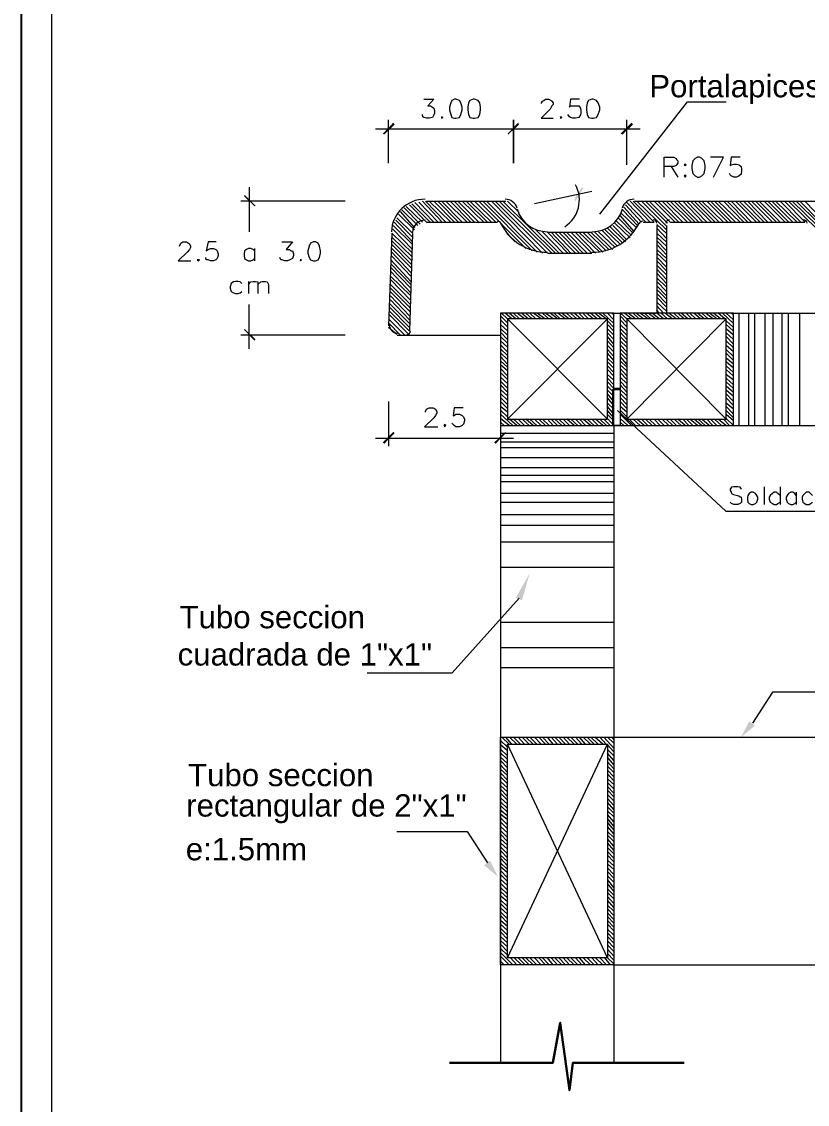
# Model space of a CAD drawing. Header units: inches. Extents: x -0.03 to 5.28, y 0.2 to 3.61.
# Drawn here: x -0.034 to 0.845, y 0.884 to 2.095 of the extents above; entities that cross this region are included whole.
import ezdxf

# ---------------------------------------------------------------- set-up
doc = ezdxf.new("R2010")
doc.units = ezdxf.units.IN
doc.header["$MEASUREMENT"] = 0
for name, color, linetype in [('PDF_PDF2_PDF4_PDF10_0', 7, 'Continuous'), ('PDF_PDF2_PDF4_PDF10_COTAS', 7, 'Continuous'), ('PDF_PDF2_PDF4_PDF10_COTAS-01', 7, 'Continuous'), ('PDF_PDF2_PDF4_PDF10_TEXTO', 7, 'Continuous'), ('PDF_Texto', 7, 'Continuous')]:
    doc.layers.add(name, color=color, linetype=linetype)
doc.layers.add('PDF_PDF2_PDF4_PDF10_PROYECCION 2', color=7, linetype='Continuous', true_color=0x7f7f7f)
doc.styles.add('PDF Arial', font='arial.ttf')

msp = doc.modelspace()

# ---------------------------------------------------------------- linework, layer by layer
msp.add_lwpolyline([(5.281, 0.2), (-0.0337, 0.2), (-0.0337, 3.6149), (5.281, 3.6149)], close=True)
at = {"layer": 'PDF_PDF2_PDF4_PDF10_0', "lineweight": 18}
for points in [[(0.4164, 2.0081), (0.4276, 2.0081), (0.4207, 2.0006), (0.4239, 2.0006), (0.426, 1.999), (0.4276, 1.9979), (0.4282, 1.9952), (0.4282, 1.9925), (0.4276, 1.9904), (0.426, 1.9877), (0.4223, 1.9867), (0.4191, 1.9867), (0.4164, 1.9877), (0.4153, 1.9883), (0.4148, 1.9909)], [(0.548, 2.0033), (0.548, 2.0038), (0.5491, 2.0059), (0.5507, 2.0065), (0.5523, 2.0081), (0.5561, 2.0081), (0.5587, 2.0065), (0.5593, 2.0059), (0.5609, 2.0038), (0.5609, 2.0022), (0.5593, 2.0006), (0.5577, 1.9968), (0.5475, 1.9867), (0.5609, 1.9867)], [(0.5903, 2.0081), (0.5802, 2.0081), (0.5791, 1.999), (0.5802, 2.0006), (0.5828, 2.0006), (0.586, 2.0006), (0.5898, 2.0006), (0.5914, 1.9979), (0.5919, 1.9952), (0.5919, 1.9925), (0.5914, 1.9904), (0.5898, 1.9877), (0.586, 1.9867), (0.5828, 1.9867), (0.5802, 1.9877), (0.5791, 1.9883), (0.5775, 1.9909)], [(0.6851, 1.9208), (0.6851, 1.9433), (0.6958, 1.9433), (0.6984, 1.9417), (0.699, 1.9406), (0.7006, 1.939), (0.7006, 1.9364), (0.699, 1.9347), (0.6984, 1.9337), (0.6958, 1.9326), (0.6851, 1.9326)], [(0.7402, 1.9208), (0.7514, 1.9433), (0.737, 1.9433)], [(0.7702, 1.9433), (0.76, 1.9433), (0.7589, 1.9337), (0.76, 1.9347), (0.7632, 1.9353), (0.7659, 1.9353), (0.7691, 1.9347), (0.7712, 1.9326), (0.7718, 1.9294), (0.7718, 1.9278), (0.7712, 1.924), (0.7691, 1.9224), (0.7659, 1.9208), (0.7632, 1.9208), (0.76, 1.9224), (0.7589, 1.9235), (0.7584, 1.9251)], [(0.6931, 1.9326), (0.7006, 1.9208)], [(0.4191, 1.8941), (0.5079, 1.8941)], [(0.6519, 1.8941), (1.2545, 1.8941)], [(0.4191, 1.8705), (0.4988, 1.8705)], [(0.6615, 1.8705), (0.6738, 1.8705)], [(0.677, 1.8668), (0.677, 1.7688)], [(0.6877, 1.8668), (0.6877, 1.7688)], [(0.692, 1.8705), (0.8424, 1.8705)], [(0.3805, 1.8582), (0.3768, 1.7544)], [(0.4035, 1.8577), (0.4003, 1.7485)], [(0.555, 1.8593), (0.6042, 1.8593)], [(0.1429, 1.8438), (0.144, 1.8464), (0.1445, 1.847), (0.1466, 1.8486), (0.1509, 1.8486), (0.1531, 1.847), (0.1541, 1.8464), (0.1552, 1.8438), (0.1552, 1.8422), (0.1541, 1.84), (0.1515, 1.8368), (0.1413, 1.8272), (0.1557, 1.8272)], [(0.1841, 1.8486), (0.175, 1.8486), (0.1729, 1.8384), (0.175, 1.84), (0.1777, 1.8411), (0.1809, 1.8411), (0.1836, 1.84), (0.1852, 1.8384), (0.1862, 1.8352), (0.1862, 1.8331), (0.1852, 1.8298), (0.1836, 1.8282), (0.1809, 1.8272), (0.1777, 1.8272), (0.175, 1.8282), (0.1729, 1.8282), (0.1723, 1.8309)], [(0.2269, 1.8384), (0.2253, 1.84), (0.2226, 1.8411), (0.22, 1.8411), (0.2178, 1.84), (0.2157, 1.8384), (0.2152, 1.8352), (0.2152, 1.8331), (0.2157, 1.8298), (0.2178, 1.8282), (0.22, 1.8272), (0.2226, 1.8272), (0.2253, 1.8282), (0.2269, 1.8298)], [(0.2269, 1.8411), (0.2269, 1.8272)], [(0.2574, 1.8486), (0.2692, 1.8486), (0.2622, 1.84), (0.266, 1.84), (0.2676, 1.8384), (0.2692, 1.8384), (0.2703, 1.8352), (0.2703, 1.8331), (0.2692, 1.8298), (0.2665, 1.8282), (0.2639, 1.8272), (0.2606, 1.8272), (0.2574, 1.8282), (0.2564, 1.8282), (0.2553, 1.8309)], [(0.555, 1.8357), (0.6042, 1.8357)], [(0.2125, 1.802), (0.2109, 1.8036), (0.2087, 1.8042), (0.2055, 1.8042), (0.2034, 1.8036), (0.2007, 1.802), (0.1996, 1.7983), (0.1996, 1.7967), (0.2007, 1.7929), (0.2034, 1.7913), (0.2055, 1.7908), (0.2087, 1.7908), (0.2109, 1.7913), (0.2125, 1.7929)], [(0.22, 1.8042), (0.22, 1.7908)], [(0.22, 1.8009), (0.2226, 1.8036), (0.2253, 1.8042), (0.228, 1.8042), (0.2307, 1.8036), (0.2307, 1.8009), (0.2307, 1.7908)], [(0.2307, 1.8009), (0.2339, 1.8036), (0.2355, 1.8042), (0.2392, 1.8042), (0.2408, 1.8036), (0.2424, 1.8009), (0.2424, 1.7908)], [(0.6583, 1.7688), (0.6674, 1.7688)], [(0.6669, 1.7688), (0.6754, 1.7688)], [(0.3864, 1.7442), (0.3966, 1.7442)]]:
    msp.add_lwpolyline(points, dxfattribs=at)
for points in [[(0.4506, 2.0081), (0.4474, 2.0065), (0.4464, 2.0038), (0.4448, 1.999), (0.4448, 1.9963), (0.4464, 1.9909), (0.4474, 1.9877), (0.4506, 1.9867), (0.4522, 1.9867), (0.456, 1.9877), (0.4576, 1.9909), (0.4592, 1.9963), (0.4592, 1.999), (0.4576, 2.0038), (0.456, 2.0065), (0.4522, 2.0081)], [(0.4715, 2.0081), (0.4678, 2.0065), (0.4662, 2.0038), (0.4656, 1.999), (0.4656, 1.9963), (0.4662, 1.9909), (0.4678, 1.9877), (0.4715, 1.9867), (0.4731, 1.9867), (0.4769, 1.9877), (0.479, 1.9909), (0.4795, 1.9963), (0.4795, 1.999), (0.479, 2.0038), (0.4769, 2.0065), (0.4731, 2.0081)], [(0.6042, 2.0081), (0.6005, 2.0065), (0.5989, 2.0038), (0.5984, 1.999), (0.5984, 1.9963), (0.5989, 1.9909), (0.6005, 1.9877), (0.6042, 1.9867), (0.6058, 1.9867), (0.6096, 1.9877), (0.6112, 1.9909), (0.6133, 1.9963), (0.6133, 1.999), (0.6112, 2.0038), (0.6096, 2.0065), (0.6058, 2.0081)], [(0.4362, 1.9883), (0.4362, 1.9877), (0.4362, 1.9867), (0.4378, 1.9877)], [(0.57, 1.9883), (0.5689, 1.9877), (0.57, 1.9867), (0.5705, 1.9877)], [(0.7225, 1.9433), (0.7198, 1.9417), (0.7172, 1.939), (0.7161, 1.9337), (0.7161, 1.9305), (0.7172, 1.9251), (0.7198, 1.9224), (0.7225, 1.9208), (0.7247, 1.9208), (0.7273, 1.9224), (0.73, 1.9251), (0.7311, 1.9305), (0.7311, 1.9337), (0.73, 1.939), (0.7273, 1.9417), (0.7247, 1.9433)], [(0.7086, 1.9353), (0.7075, 1.9347), (0.7086, 1.9337), (0.7097, 1.9347)], [(0.7086, 1.9235), (0.7075, 1.9224), (0.7086, 1.9208), (0.7097, 1.9224)], [(0.2928, 1.8486), (0.2895, 1.847), (0.2879, 1.8438), (0.2863, 1.8384), (0.2863, 1.8357), (0.2879, 1.8309), (0.2895, 1.8282), (0.2928, 1.8272), (0.2949, 1.8272), (0.2981, 1.8282), (0.2997, 1.8309), (0.3008, 1.8357), (0.3008, 1.8384), (0.2997, 1.8438), (0.2981, 1.847), (0.2949, 1.8486)], [(0.1643, 1.8282), (0.1627, 1.8282), (0.1643, 1.8272), (0.1654, 1.8282)], [(0.2783, 1.8282), (0.2778, 1.8282), (0.2783, 1.8272), (0.2794, 1.8282)]]:
    msp.add_lwpolyline(points, close=True, dxfattribs=at)
at = {"layer": 'PDF_PDF2_PDF4_PDF10_0', "lineweight": 13}
for points in [[(0.6133, 1.8796), (0.7113, 2.0049), (0.7546, 2.0049)], [(0.3623, 1.9749), (0.5315, 1.9749)], [(0.3768, 1.9364), (0.3768, 1.9851)], [(0.502, 1.9749), (0.6583, 1.9749)], [(0.5165, 1.9851), (0.5165, 1.9364), (0.5165, 1.9851)], [(0.6433, 1.9347), (0.6433, 1.9851)], [(0.221, 1.9096), (0.221, 1.8598)], [(0.54, 1.8914), (0.6042, 1.9053)], [(0.3281, 1.8941), (0.2114, 1.8941)], [(0.221, 1.7287), (0.221, 1.7785)], [(0.3281, 1.7442), (0.2114, 1.7442)], [(0.6331, 1.6597), (0.7541, 1.5473)], [(0.3527, 1.3664), (0.448, 1.3664), (0.5229, 1.4499)], [(0.8868, 1.345), (0.8065, 1.345), (0.7841, 1.3102)], [(0.3859, 1.1892), (0.4646, 1.1892), (0.4876, 1.1539)]]:
    msp.add_lwpolyline(points, dxfattribs=at)
at = {"layer": 'PDF_PDF2_PDF4_PDF10_0', "lineweight": 5}
for points in [[(0.502, 1.6431), (0.502, 0.9302)], [(0.6289, 1.6431), (0.6289, 0.9302)], [(0.7627, 1.6431), (1.2545, 1.6431)], [(0.6289, 1.2946), (1.2534, 1.2946)], [(0.6289, 1.0399), (1.2534, 1.0399)]]:
    msp.add_lwpolyline(points, dxfattribs=at)
at = {"layer": 'PDF_PDF2_PDF4_PDF10_0', "lineweight": 13}
msp.add_arc((0.5547, 1.8954), 0.0356, 302.5966, 28.526, dxfattribs=at)
at = {"layer": 'PDF_PDF2_PDF4_PDF10_0', "lineweight": 18}
for centre, radius, start, end in [((0.4177, 1.8585), 0.0377, 90.0001, 178.0005), ((0.5071, 1.882), 0.0142, 16.6001, 90), ((0.6516, 1.882), 0.0142, 90.0001, 163.3998), ((0.5547, 1.8954), 0.0356, 196.6002, 270), ((0.6045, 1.8954), 0.0356, 270, 343.3998), ((0.4177, 1.8585), 0.0142, 89.9999, 178.0006), ((0.4985, 1.867), 0.00455, 26.391, 89.9995), ((0.5547, 1.8954), 0.0586, 206.3891, 270), ((0.6045, 1.8954), 0.0586, 270, 333.6109), ((0.6612, 1.867), 0.00455, 90.0003, 153.6093), ((0.673, 1.8692), 0.00401, 1.3016, 90.0002), ((0.6912, 1.8692), 0.00401, 89.9998, 178.6984), ((0.8411, 1.8692), 0.00401, 1.3016, 90.0002), ((0.3867, 1.7552), 0.00883, 178.0057, 269.9936), ((0.3974, 1.7488), 0.00401, 266.991, 354.9889)]:
    msp.add_arc(centre, radius, start, end, dxfattribs=at)
at = {"layer": 'PDF_PDF2_PDF4_PDF10_0', "transparency": 33554559}
for points in [[(0.3821, 1.9818), (0.372, 1.9685), (0.3704, 1.9695)], [(0.3837, 1.9797), (0.3821, 1.9818), (0.372, 1.9685)], [(0.51, 1.9695), (0.5106, 1.9685), (0.5218, 1.9818)], [(0.5218, 1.9818), (0.5106, 1.9685), (0.51, 1.9695)], [(0.5106, 1.9685), (0.5218, 1.9818), (0.5229, 1.9797)], [(0.5229, 1.9797), (0.5218, 1.9818), (0.5106, 1.9685)], [(0.6364, 1.9695), (0.6385, 1.9685), (0.6487, 1.9818)], [(0.6385, 1.9685), (0.6487, 1.9818), (0.6503, 1.9797)], [(0.228, 1.8887), (0.2152, 1.8994), (0.2157, 1.901)], [(0.5844, 1.8957), (0.586, 1.8941), (0.593, 1.9096)], [(0.586, 1.8941), (0.593, 1.9096), (0.5946, 1.9085)], [(0.2269, 1.8882), (0.228, 1.8887), (0.2152, 1.8994)], [(0.2157, 1.7512), (0.2152, 1.7501), (0.228, 1.7394)], [(0.2152, 1.7501), (0.228, 1.7394), (0.2269, 1.7378)], [(0.3821, 1.6361), (0.372, 1.6227), (0.3704, 1.6243)], [(0.3837, 1.6345), (0.3821, 1.6361), (0.372, 1.6227)], [(0.4951, 1.6243), (0.4967, 1.6227), (0.5074, 1.6361)], [(0.4967, 1.6227), (0.5074, 1.6361), (0.5079, 1.6345)], [(0.5191, 1.4504), (0.5347, 1.4777), (0.5261, 1.4477)], [(0.7867, 1.3075), (0.7712, 1.2946), (0.7803, 1.3123)], [(0.4902, 1.1566), (0.4993, 1.1384), (0.4838, 1.1512)]]:
    msp.add_solid(points, dxfattribs=at)
at = {"layer": 'PDF_PDF2_PDF4_PDF10_COTAS', "lineweight": 5}
msp.add_lwpolyline([(0, 3.5805), (5.2305, 3.5805), (5.2305, 0.2526), (0, 0.2526)], close=True, dxfattribs=at)
at = {"layer": 'PDF_PDF2_PDF4_PDF10_COTAS', "lineweight": 18}
for points in [[(0.502, 1.6431), (0.6289, 1.6431), (0.6289, 1.7688), (0.502, 1.7688)], [(0.6358, 1.6431), (0.7627, 1.6431), (0.7627, 1.7688), (0.6358, 1.7688)], [(0.51, 1.65), (0.6219, 1.65), (0.6219, 1.7624), (0.51, 1.7624)], [(0.6433, 1.65), (0.7546, 1.65), (0.7546, 1.7624), (0.6433, 1.7624)], [(0.4394, 1.6441), (0.4389, 1.6431), (0.4394, 1.6415), (0.441, 1.6431)], [(0.502, 1.2946), (0.6289, 1.2946), (0.6289, 1.0399), (0.502, 1.0399)], [(0.51, 1.2866), (0.6219, 1.2866), (0.6219, 1.0479), (0.51, 1.0479)]]:
    msp.add_lwpolyline(points, close=True, dxfattribs=at)
at = {"layer": 'PDF_PDF2_PDF4_PDF10_COTAS', "lineweight": 13}
for points in [[(0.502, 1.6714), (0.502, 1.6201)], [(0.3768, 1.6698), (0.3768, 1.6201)], [(0.3623, 1.6291), (0.5165, 1.6291)]]:
    msp.add_lwpolyline(points, dxfattribs=at)
at = {"layer": 'PDF_PDF2_PDF4_PDF10_COTAS', "lineweight": 18}
for points in [[(0.418, 1.658), (0.418, 1.6586), (0.4191, 1.6613), (0.4207, 1.6623), (0.4223, 1.6629), (0.4266, 1.6629), (0.4282, 1.6623), (0.4292, 1.6613), (0.4308, 1.6586), (0.4308, 1.657), (0.4292, 1.6543), (0.4276, 1.6516), (0.4169, 1.6415), (0.4319, 1.6415)], [(0.4603, 1.6629), (0.4501, 1.6629), (0.449, 1.6538), (0.4501, 1.6543), (0.4522, 1.6559), (0.456, 1.6559), (0.4592, 1.6543), (0.4608, 1.6527), (0.4619, 1.65), (0.4619, 1.6484), (0.4608, 1.6447), (0.4592, 1.6431), (0.456, 1.6415), (0.4522, 1.6415), (0.4501, 1.6431), (0.449, 1.6441), (0.4474, 1.6457)]]:
    msp.add_lwpolyline(points, dxfattribs=at)
at = {"layer": 'PDF_PDF2_PDF4_PDF10_COTAS', "lineweight": 30}
msp.add_lwpolyline([(0.4448, 0.9302), (0.5604, 0.9302), (0.5689, 0.9751), (0.5791, 0.8997), (0.5828, 0.9302), (0.7075, 0.9302)], dxfattribs=at)
at = {"layer": 'PDF_PDF2_PDF4_PDF10_COTAS-01', "lineweight": 13}
for points in [[(0.4191, 1.8705), (0.4003, 1.8898)], [(0.4233, 1.8705), (0.403, 1.8909)], [(0.4276, 1.8705), (0.4062, 1.8925)], [(0.4324, 1.8705), (0.4105, 1.893)], [(0.4367, 1.8705), (0.4148, 1.8941)], [(0.441, 1.8705), (0.418, 1.8941)], [(0.4464, 1.8705), (0.4223, 1.8941)], [(0.4506, 1.8705), (0.4276, 1.8941)], [(0.4549, 1.8705), (0.4319, 1.8941)], [(0.4592, 1.8705), (0.4362, 1.8941)], [(0.4646, 1.8705), (0.441, 1.8941)], [(0.4688, 1.8705), (0.4458, 1.8941)], [(0.4731, 1.8705), (0.4501, 1.8941)], [(0.4779, 1.8705), (0.4544, 1.8941)], [(0.4833, 1.8705), (0.4592, 1.8941)], [(0.4876, 1.8705), (0.4635, 1.8941)], [(0.4918, 1.8705), (0.4678, 1.8941)], [(0.4967, 1.8705), (0.4731, 1.8941)], [(0.5304, 1.8411), (0.4779, 1.8941)], [(0.5373, 1.8384), (0.4822, 1.8941)], [(0.5432, 1.8368), (0.4865, 1.8941)], [(0.5491, 1.8357), (0.4918, 1.8941)], [(0.5545, 1.8357), (0.4961, 1.8941)], [(0.5593, 1.8357), (0.5004, 1.8941)], [(0.5636, 1.8357), (0.5047, 1.8941)], [(0.5229, 1.8812), (0.51, 1.8941)], [(0.6599, 1.8705), (0.6417, 1.8898)], [(0.6647, 1.8705), (0.6433, 1.8925)], [(0.6695, 1.8705), (0.6471, 1.8941)], [(0.6738, 1.8705), (0.6503, 1.8941)], [(0.6877, 1.862), (0.6545, 1.8941)], [(0.6877, 1.8662), (0.6599, 1.8941)], [(0.6888, 1.8695), (0.6642, 1.8941)], [(0.692, 1.8705), (0.6685, 1.8941)], [(0.6974, 1.8705), (0.6738, 1.8941)], [(0.7016, 1.8705), (0.6781, 1.8941)], [(0.7059, 1.8705), (0.6829, 1.8941)], [(0.7113, 1.8705), (0.6872, 1.8941)], [(0.7156, 1.8705), (0.692, 1.8941)], [(0.7198, 1.8705), (0.6963, 1.8941)], [(0.7241, 1.8705), (0.7006, 1.8941)], [(0.7284, 1.8705), (0.7059, 1.8941)], [(0.7327, 1.8705), (0.7102, 1.8941)], [(0.738, 1.8705), (0.7145, 1.8941)], [(0.7423, 1.8705), (0.7188, 1.8941)], [(0.7466, 1.8705), (0.7231, 1.8941)], [(0.7514, 1.8705), (0.7273, 1.8941)], [(0.7562, 1.8705), (0.7327, 1.8941)], [(0.7605, 1.8705), (0.737, 1.8941)], [(0.7648, 1.8705), (0.7413, 1.8941)], [(0.7702, 1.8705), (0.7455, 1.8941)], [(0.7744, 1.8705), (0.7514, 1.8941)], [(0.7787, 1.8705), (0.7557, 1.8941)], [(0.783, 1.8705), (0.76, 1.8941)], [(0.7883, 1.8705), (0.7648, 1.8941)], [(0.7926, 1.8705), (0.7691, 1.8941)], [(0.7969, 1.8705), (0.7739, 1.8941)], [(0.8012, 1.8705), (0.7782, 1.8941)], [(0.8065, 1.8705), (0.783, 1.8941)], [(0.8108, 1.8705), (0.7873, 1.8941)], [(0.8151, 1.8705), (0.7916, 1.8941)], [(0.8205, 1.8705), (0.7969, 1.8941)], [(0.8247, 1.8705), (0.8012, 1.8941)], [(0.829, 1.8705), (0.8055, 1.8941)], [(0.8338, 1.8705), (0.8098, 1.8941)], [(0.8381, 1.8705), (0.8151, 1.8941)], [(0.8429, 1.8705), (0.8199, 1.8941)], [(0.8569, 1.862), (0.8242, 1.8941)], [(0.8569, 1.8662), (0.8285, 1.8941)], [(0.8579, 1.8695), (0.8328, 1.8941)], [(0.8601, 1.8705), (0.8371, 1.8941)], [(0.8654, 1.8705), (0.8424, 1.8941)], [(0.4057, 1.862), (0.388, 1.8796)], [(0.4062, 1.8641), (0.3902, 1.8823)], [(0.4094, 1.8668), (0.3918, 1.8844)], [(0.4121, 1.8684), (0.3944, 1.8866)], [(0.4148, 1.8705), (0.3966, 1.8882)], [(0.6519, 1.8598), (0.6358, 1.878)], [(0.6545, 1.8636), (0.6364, 1.8812)], [(0.6562, 1.8662), (0.6385, 1.8844)], [(0.6572, 1.8684), (0.6401, 1.8871)], [(0.4035, 1.8454), (0.3821, 1.8668)], [(0.4035, 1.8486), (0.3832, 1.8705)], [(0.4035, 1.8539), (0.3848, 1.8727)], [(0.4035, 1.8582), (0.3859, 1.8753)], [(0.6417, 1.8486), (0.6246, 1.8652)], [(0.6433, 1.8507), (0.6278, 1.8668)], [(0.6471, 1.8529), (0.6299, 1.8695)], [(0.6487, 1.8555), (0.6315, 1.8721)], [(0.6503, 1.8582), (0.6342, 1.8748)], [(0.6877, 1.8577), (0.677, 1.8678)], [(0.4035, 1.8357), (0.3805, 1.8582)], [(0.4035, 1.8315), (0.3805, 1.8539)], [(0.4035, 1.84), (0.3816, 1.8625)], [(0.5186, 1.8486), (0.509, 1.8577)], [(0.5678, 1.8357), (0.5416, 1.862)], [(0.5721, 1.8357), (0.5491, 1.8598)], [(0.5775, 1.8357), (0.5545, 1.8593)], [(0.5807, 1.8357), (0.5587, 1.8593)], [(0.586, 1.8357), (0.563, 1.8593)], [(0.5903, 1.8357), (0.5673, 1.8593)], [(0.5946, 1.8357), (0.5716, 1.8593)], [(0.5989, 1.8357), (0.5759, 1.8593)], [(0.6042, 1.8357), (0.5807, 1.8593)], [(0.6085, 1.8357), (0.5855, 1.8593)], [(0.6133, 1.8368), (0.5898, 1.8593)], [(0.6166, 1.8368), (0.5941, 1.8593)], [(0.6203, 1.8384), (0.5989, 1.8593)], [(0.6235, 1.8395), (0.6032, 1.8593)], [(0.6273, 1.84), (0.6075, 1.8593)], [(0.6305, 1.8422), (0.6117, 1.8598)], [(0.6331, 1.8438), (0.616, 1.8609)], [(0.6364, 1.8454), (0.6192, 1.862)], [(0.639, 1.847), (0.6219, 1.8636)], [(0.6877, 1.8523), (0.677, 1.8636)], [(0.6877, 1.848), (0.677, 1.8582)], [(0.6877, 1.8438), (0.677, 1.8539)], [(0.403, 1.8272), (0.3805, 1.8497)], [(0.403, 1.8229), (0.3805, 1.8454)], [(0.403, 1.8186), (0.3805, 1.8411)], [(0.6877, 1.8384), (0.677, 1.8497)], [(0.6877, 1.8341), (0.677, 1.8454)], [(0.4019, 1.8143), (0.3805, 1.8368)], [(0.4019, 1.81), (0.3805, 1.8325)], [(0.6877, 1.8298), (0.677, 1.84)], [(0.6877, 1.8256), (0.677, 1.8357)], [(0.6877, 1.8202), (0.677, 1.8315)], [(0.4019, 1.8042), (0.3795, 1.8282)], [(0.4019, 1.8009), (0.3795, 1.824)], [(0.4019, 1.7967), (0.3795, 1.8197)], [(0.6877, 1.8159), (0.677, 1.8272)], [(0.6877, 1.8117), (0.677, 1.8224)], [(0.6877, 1.8063), (0.677, 1.8181)], [(0.4019, 1.7881), (0.3789, 1.81)], [(0.4019, 1.7828), (0.3789, 1.8063)], [(0.4019, 1.7913), (0.3795, 1.8154)], [(0.6877, 1.802), (0.677, 1.8133)], [(0.6877, 1.7977), (0.677, 1.8084)], [(0.6877, 1.7929), (0.677, 1.8042)], [(0.4014, 1.7785), (0.3789, 1.8009)], [(0.4014, 1.7742), (0.3789, 1.7967)], [(0.4014, 1.7699), (0.3789, 1.7924)], [(0.6877, 1.7881), (0.677, 1.7993)], [(0.6877, 1.7844), (0.677, 1.7951)], [(0.4003, 1.7656), (0.3789, 1.7881)], [(0.4003, 1.7613), (0.3789, 1.7838)], [(0.6877, 1.7795), (0.677, 1.7908)], [(0.6877, 1.7753), (0.677, 1.7865)], [(0.6877, 1.771), (0.677, 1.7811)], [(0.4003, 1.7571), (0.3779, 1.7795)], [(0.4003, 1.7528), (0.3779, 1.7753)], [(0.4003, 1.7485), (0.3779, 1.771)], [(0.5031, 1.7688), (0.51, 1.7624), (0.6219, 1.65)], [(0.5149, 1.7624), (0.5074, 1.7688)], [(0.5191, 1.7624), (0.5117, 1.7688)], [(0.5234, 1.7624), (0.5165, 1.7688)], [(0.5288, 1.7624), (0.5207, 1.7688)], [(0.5331, 1.7624), (0.5256, 1.7688)], [(0.5373, 1.7624), (0.5304, 1.7688)], [(0.5416, 1.7624), (0.5347, 1.7688)], [(0.5475, 1.7624), (0.5389, 1.7688)], [(0.5518, 1.7624), (0.5432, 1.7688)], [(0.5561, 1.7624), (0.5491, 1.7688)], [(0.5609, 1.7624), (0.5523, 1.7688)], [(0.5657, 1.7624), (0.5577, 1.7688)], [(0.5689, 1.7624), (0.562, 1.7688)], [(0.5743, 1.7624), (0.5662, 1.7688)], [(0.5786, 1.7624), (0.5705, 1.7688)], [(0.5828, 1.7624), (0.5759, 1.7688)], [(0.5876, 1.7624), (0.5802, 1.7688)], [(0.5919, 1.7624), (0.5844, 1.7688)], [(0.5962, 1.7624), (0.5898, 1.7688)], [(0.6005, 1.7624), (0.5941, 1.7688)], [(0.6058, 1.7624), (0.5984, 1.7688)], [(0.6101, 1.7624), (0.6026, 1.7688)], [(0.6149, 1.7624), (0.6075, 1.7688)], [(0.6203, 1.7624), (0.6117, 1.7688)], [(0.6289, 1.7571), (0.6166, 1.7688)], [(0.6289, 1.7613), (0.6219, 1.7688)], [(0.6289, 1.7667), (0.6262, 1.7688)], [(0.6289, 1.7688), (0.6358, 1.7688)], [(0.7546, 1.65), (0.6433, 1.7624), (0.6364, 1.7688)], [(0.6487, 1.7624), (0.6406, 1.7688)], [(0.6529, 1.7624), (0.6449, 1.7688)], [(0.6572, 1.7624), (0.6503, 1.7688)], [(0.6615, 1.7624), (0.654, 1.7688)], [(0.6669, 1.7624), (0.6583, 1.7688)], [(0.6701, 1.7624), (0.6631, 1.7688)], [(0.6754, 1.7624), (0.6674, 1.7688)], [(0.6797, 1.7624), (0.6717, 1.7688)], [(0.6845, 1.7688), (0.677, 1.7769)], [(0.6797, 1.7688), (0.677, 1.7726)], [(0.6845, 1.7624), (0.677, 1.7688)], [(0.6888, 1.7624), (0.6818, 1.7688)], [(0.6942, 1.7624), (0.6861, 1.7688)], [(0.6984, 1.7624), (0.6904, 1.7688)], [(0.7027, 1.7624), (0.6958, 1.7688)], [(0.7075, 1.7624), (0.7, 1.7688)], [(0.7118, 1.7624), (0.7043, 1.7688)], [(0.7161, 1.7624), (0.7097, 1.7688)], [(0.7204, 1.7624), (0.714, 1.7688)], [(0.7257, 1.7624), (0.7182, 1.7688)], [(0.73, 1.7624), (0.7225, 1.7688)], [(0.7343, 1.7624), (0.7273, 1.7688)], [(0.7396, 1.7624), (0.7316, 1.7688)], [(0.7439, 1.7624), (0.7359, 1.7688)], [(0.7482, 1.7624), (0.7402, 1.7688)], [(0.753, 1.7624), (0.7455, 1.7688)], [(0.7627, 1.7571), (0.7504, 1.7688)], [(0.7627, 1.7613), (0.7546, 1.7688)], [(0.7627, 1.7667), (0.76, 1.7688)], [(0.7627, 1.7688), (1.2545, 1.7688), (1.2283, 1.7688)], [(0.395, 1.7442), (0.3768, 1.7624)], [(0.3902, 1.7442), (0.3768, 1.7581)], [(0.3987, 1.7458), (0.3779, 1.7667)], [(0.51, 1.7581), (0.502, 1.7656)], [(0.51, 1.7533), (0.502, 1.7613)], [(0.51, 1.749), (0.502, 1.756)], [(0.51, 1.65), (0.6219, 1.7624)], [(0.6289, 1.7528), (0.6219, 1.7603)], [(0.6289, 1.7485), (0.6219, 1.756)], [(0.6433, 1.7581), (0.6358, 1.7656)], [(0.6433, 1.7533), (0.6358, 1.7613)], [(0.6433, 1.749), (0.6358, 1.756)], [(0.6433, 1.65), (0.7546, 1.7624)], [(0.7627, 1.7528), (0.7546, 1.7603)], [(0.7627, 1.7485), (0.7546, 1.756)], [(0.3859, 1.7448), (0.3768, 1.7528)], [(0.51, 1.7442), (0.502, 1.7517)], [(0.51, 1.7394), (0.502, 1.7474)], [(0.6289, 1.7442), (0.6219, 1.7512)], [(0.6289, 1.7394), (0.6219, 1.7469)], [(0.6433, 1.7442), (0.6358, 1.7517)], [(0.6433, 1.7394), (0.6358, 1.7474)], [(0.7627, 1.7442), (0.7546, 1.7512)], [(0.7627, 1.7394), (0.7546, 1.7469)], [(0.51, 1.7351), (0.502, 1.7426)], [(0.51, 1.7308), (0.502, 1.7378)], [(0.51, 1.7255), (0.502, 1.7335)], [(0.6289, 1.734), (0.6219, 1.7426)], [(0.6289, 1.7298), (0.6219, 1.7378)], [(0.6289, 1.7255), (0.6219, 1.7324)], [(0.6433, 1.7351), (0.6358, 1.7426)], [(0.6433, 1.7308), (0.6358, 1.7378)], [(0.6433, 1.7255), (0.6358, 1.7335)], [(0.7627, 1.734), (0.7546, 1.7426)], [(0.7627, 1.7298), (0.7546, 1.7378)], [(0.7627, 1.7255), (0.7546, 1.7324)], [(0.51, 1.7212), (0.502, 1.7287)], [(0.51, 1.7169), (0.502, 1.7244)], [(0.51, 1.7116), (0.502, 1.7201)], [(0.6289, 1.7201), (0.6219, 1.7282)], [(0.6289, 1.7159), (0.6219, 1.7239)], [(0.6433, 1.7212), (0.6358, 1.7287)], [(0.6433, 1.7169), (0.6358, 1.7244)], [(0.6433, 1.7116), (0.6358, 1.7201)], [(0.7627, 1.7201), (0.7546, 1.7282)], [(0.7627, 1.7159), (0.7546, 1.7239)], [(0.51, 1.7084), (0.502, 1.7153)], [(0.51, 1.7041), (0.502, 1.711)], [(0.6289, 1.7116), (0.6219, 1.7185)], [(0.6289, 1.7073), (0.6219, 1.7142)], [(0.6289, 1.7025), (0.6219, 1.71)], [(0.6433, 1.7084), (0.6358, 1.7153)], [(0.6433, 1.7041), (0.6358, 1.711)], [(0.7627, 1.7116), (0.7546, 1.7185)], [(0.7627, 1.7073), (0.7546, 1.7142)], [(0.7627, 1.7025), (0.7546, 1.71)], [(0.51, 1.6987), (0.502, 1.7068)], [(0.51, 1.6944), (0.502, 1.7025)], [(0.51, 1.6902), (0.502, 1.6971)], [(0.6289, 1.6982), (0.6219, 1.7057)], [(0.6289, 1.6939), (0.6219, 1.7003)], [(0.6289, 1.6886), (0.6219, 1.696)], [(0.6433, 1.6987), (0.6358, 1.7068)], [(0.6433, 1.6944), (0.6358, 1.7025)], [(0.6433, 1.6902), (0.6358, 1.6971)], [(0.7627, 1.6982), (0.7546, 1.7057)], [(0.7627, 1.6939), (0.7546, 1.7003)], [(0.7627, 1.6886), (0.7546, 1.696)], [(0.51, 1.6848), (0.502, 1.6928)], [(0.51, 1.6805), (0.502, 1.6886)], [(0.51, 1.6762), (0.502, 1.6832)], [(0.6289, 1.6843), (0.6219, 1.6918)], [(0.6289, 1.68), (0.6219, 1.687)], [(0.6289, 1.6848), (0.6358, 1.6848)], [(0.6433, 1.6848), (0.6358, 1.6928)], [(0.6433, 1.6805), (0.6358, 1.6886)], [(0.6433, 1.6762), (0.6358, 1.6832)], [(0.7627, 1.6843), (0.7546, 1.6918)], [(0.7627, 1.68), (0.7546, 1.687)], [(0.51, 1.6714), (0.502, 1.6789)], [(0.51, 1.6666), (0.502, 1.6746)], [(0.6289, 1.6757), (0.6219, 1.6827)], [(0.6289, 1.6698), (0.6219, 1.6784)], [(0.6289, 1.6655), (0.6219, 1.6741)], [(0.6433, 1.6714), (0.6358, 1.6789)], [(0.6433, 1.6666), (0.6358, 1.6746)], [(0.7627, 1.6757), (0.7546, 1.6827)], [(0.7627, 1.6698), (0.7546, 1.6784)], [(0.7627, 1.6655), (0.7546, 1.6741)], [(0.51, 1.6623), (0.502, 1.6698)], [(0.51, 1.658), (0.502, 1.6645)], [(0.51, 1.6527), (0.502, 1.6602)], [(0.6289, 1.6613), (0.6219, 1.6682)], [(0.6289, 1.6559), (0.6219, 1.6645)], [(0.6289, 1.6516), (0.6219, 1.6597)], [(0.6433, 1.6623), (0.6358, 1.6698)], [(0.6433, 1.658), (0.6358, 1.6645)], [(0.6433, 1.6527), (0.6358, 1.6602)], [(0.7627, 1.6613), (0.7546, 1.6682)], [(0.7627, 1.6559), (0.7546, 1.6645)], [(0.7627, 1.6516), (0.7546, 1.6597)], [(0.5159, 1.6431), (0.502, 1.6559)], [(0.5117, 1.6431), (0.502, 1.6511)], [(0.5063, 1.6431), (0.502, 1.6468)], [(0.5202, 1.6431), (0.5122, 1.65)], [(0.5245, 1.6431), (0.5165, 1.65)], [(0.5288, 1.6431), (0.5218, 1.65)], [(0.5341, 1.6431), (0.5261, 1.65)], [(0.5384, 1.6431), (0.5304, 1.65)], [(0.5427, 1.6431), (0.5347, 1.65)], [(0.5475, 1.6431), (0.54, 1.65)], [(0.5523, 1.6431), (0.5448, 1.65)], [(0.5566, 1.6431), (0.5491, 1.65)], [(0.5609, 1.6431), (0.5545, 1.65)], [(0.5657, 1.6431), (0.5587, 1.65)], [(0.5705, 1.6431), (0.563, 1.65)], [(0.5748, 1.6431), (0.5673, 1.65)], [(0.5791, 1.6431), (0.5721, 1.65)], [(0.5844, 1.6431), (0.5764, 1.65)], [(0.5887, 1.6431), (0.5807, 1.65)], [(0.593, 1.6431), (0.586, 1.65)], [(0.5973, 1.6431), (0.5903, 1.65)], [(0.6026, 1.6431), (0.5946, 1.65)], [(0.6069, 1.6431), (0.5989, 1.65)], [(0.6112, 1.6431), (0.6042, 1.65)], [(0.6166, 1.6431), (0.6085, 1.65)], [(0.6208, 1.6431), (0.6133, 1.65)], [(0.6246, 1.6431), (0.6176, 1.65)], [(0.6289, 1.6484), (0.6219, 1.6554)], [(0.6219, 1.6511), (0.6289, 1.6431), (0.6358, 1.6431)], [(0.6487, 1.6431), (0.6358, 1.6559)], [(0.6444, 1.6431), (0.6358, 1.6511)], [(0.6401, 1.6431), (0.6358, 1.6468)], [(0.6529, 1.6431), (0.646, 1.65)], [(0.6583, 1.6431), (0.6503, 1.65)], [(0.6626, 1.6431), (0.6545, 1.65)], [(0.6669, 1.6431), (0.6599, 1.65)], [(0.6717, 1.6431), (0.6642, 1.65)], [(0.676, 1.6431), (0.6685, 1.65)], [(0.6808, 1.6431), (0.6738, 1.65)], [(0.6851, 1.6431), (0.6781, 1.65)], [(0.6904, 1.6431), (0.6829, 1.65)], [(0.6947, 1.6431), (0.6872, 1.65)], [(0.699, 1.6431), (0.692, 1.65)], [(0.7043, 1.6431), (0.6963, 1.65)], [(0.7086, 1.6431), (0.7006, 1.65)], [(0.7129, 1.6431), (0.7059, 1.65)], [(0.7172, 1.6431), (0.7102, 1.65)], [(0.7225, 1.6431), (0.714, 1.65)], [(0.7268, 1.6431), (0.7188, 1.65)], [(0.7311, 1.6431), (0.7231, 1.65)], [(0.7354, 1.6431), (0.7273, 1.65)], [(0.7396, 1.6431), (0.7327, 1.65)], [(0.7439, 1.6431), (0.737, 1.65)], [(0.7493, 1.6431), (0.7413, 1.65)], [(0.7541, 1.6431), (0.7455, 1.65)], [(0.7584, 1.6431), (0.7514, 1.65)], [(0.7627, 1.6484), (0.7546, 1.6554)], [(0.7627, 1.6431), (0.7546, 1.6511)], [(0.7541, 1.5473), (0.9655, 1.5473)], [(0.51, 1.2834), (0.502, 1.2909)], [(0.51, 1.2791), (0.502, 1.2861)], [(0.5117, 1.2866), (0.5036, 1.2946)], [(0.5149, 1.2866), (0.5079, 1.2946)], [(0.6289, 1.041), (0.6219, 1.0479), (0.51, 1.2866)], [(0.51, 1.0479), (0.6219, 1.2866)], [(0.5202, 1.2866), (0.5122, 1.2946)], [(0.5245, 1.2866), (0.5165, 1.2946)], [(0.5288, 1.2866), (0.5218, 1.2946)], [(0.5341, 1.2866), (0.5261, 1.2946)], [(0.5384, 1.2866), (0.5304, 1.2946)], [(0.5427, 1.2866), (0.5347, 1.2946)], [(0.5475, 1.2866), (0.54, 1.2946)], [(0.5523, 1.2866), (0.5448, 1.2946)], [(0.5566, 1.2866), (0.5491, 1.2946)], [(0.5609, 1.2866), (0.5545, 1.2946)], [(0.5657, 1.2866), (0.5587, 1.2946)], [(0.5705, 1.2866), (0.563, 1.2946)], [(0.5748, 1.2866), (0.5673, 1.2946)], [(0.5791, 1.2866), (0.5721, 1.2946)], [(0.5844, 1.2866), (0.5764, 1.2946)], [(0.5887, 1.2866), (0.5807, 1.2946)], [(0.593, 1.2866), (0.586, 1.2946)], [(0.5973, 1.2866), (0.5903, 1.2946)], [(0.6026, 1.2866), (0.5946, 1.2946)], [(0.6069, 1.2866), (0.5989, 1.2946)], [(0.6112, 1.2866), (0.6032, 1.2946)], [(0.6166, 1.2866), (0.6075, 1.2946)], [(0.6203, 1.2866), (0.6133, 1.2946)], [(0.6289, 1.2823), (0.6176, 1.2946)], [(0.6289, 1.2877), (0.6219, 1.2946)], [(0.6289, 1.2781), (0.6219, 1.2861)], [(0.6289, 1.292), (0.6262, 1.2946)], [(0.51, 1.2738), (0.502, 1.2813)], [(0.51, 1.2695), (0.502, 1.277)], [(0.51, 1.2652), (0.502, 1.2722)], [(0.6289, 1.2738), (0.6219, 1.2807)], [(0.6289, 1.2684), (0.6219, 1.2765)], [(0.6289, 1.2636), (0.6219, 1.2722)], [(0.51, 1.2604), (0.502, 1.2684)], [(0.51, 1.255), (0.502, 1.2636)], [(0.6289, 1.2593), (0.6219, 1.2668)], [(0.6289, 1.255), (0.6219, 1.262)], [(0.51, 1.2518), (0.502, 1.2588)], [(0.51, 1.2465), (0.502, 1.2545)], [(0.51, 1.2422), (0.502, 1.2502)], [(0.6289, 1.2502), (0.6219, 1.2577)], [(0.6289, 1.2459), (0.6219, 1.2534)], [(0.6289, 1.2417), (0.6219, 1.2481)], [(0.51, 1.2379), (0.502, 1.2449)], [(0.51, 1.2336), (0.502, 1.2406)], [(0.51, 1.2283), (0.502, 1.2363)], [(0.6289, 1.2368), (0.6219, 1.2438)], [(0.6289, 1.232), (0.6219, 1.2395)], [(0.6289, 1.2277), (0.6219, 1.2352)], [(0.51, 1.224), (0.502, 1.232)], [(0.51, 1.2197), (0.502, 1.2267)], [(0.6289, 1.2235), (0.6219, 1.2304)], [(0.6289, 1.2181), (0.6219, 1.2261)], [(0.51, 1.2149), (0.502, 1.2224)], [(0.51, 1.2106), (0.502, 1.2181)], [(0.51, 1.2063), (0.502, 1.2128)], [(0.6289, 1.2138), (0.6219, 1.2219)], [(0.6289, 1.2096), (0.6219, 1.2165)], [(0.6289, 1.2053), (0.6219, 1.2122)], [(0.51, 1.2021), (0.502, 1.2085)], [(0.51, 1.1967), (0.502, 1.2042)], [(0.51, 1.1919), (0.502, 1.1999)], [(0.6289, 1.1999), (0.6219, 1.2079)], [(0.6289, 1.1951), (0.6219, 1.2037)], [(0.6289, 1.1908), (0.6219, 1.1994)], [(0.51, 1.1876), (0.502, 1.1946)], [(0.51, 1.1823), (0.502, 1.1903)], [(0.6289, 1.1865), (0.6219, 1.1946)], [(0.6289, 1.1823), (0.6219, 1.1892)], [(0.51, 1.178), (0.502, 1.186)], [(0.51, 1.1737), (0.502, 1.1807)], [(0.51, 1.1694), (0.502, 1.1764)], [(0.6289, 1.178), (0.6219, 1.1849)], [(0.6289, 1.1726), (0.6219, 1.1807)], [(0.6289, 1.1683), (0.6219, 1.1764)], [(0.51, 1.1641), (0.502, 1.1721)], [(0.51, 1.1598), (0.502, 1.1678)], [(0.51, 1.1555), (0.502, 1.1625)], [(0.6289, 1.1641), (0.6219, 1.171)], [(0.6289, 1.1592), (0.6219, 1.1667)], [(0.6289, 1.155), (0.6219, 1.1625)], [(0.51, 1.1507), (0.502, 1.1592)], [(0.51, 1.1464), (0.502, 1.1539)], [(0.6289, 1.1507), (0.6219, 1.1571)], [(0.6289, 1.1464), (0.6219, 1.1528)], [(0.51, 1.1427), (0.502, 1.1496)], [(0.51, 1.1373), (0.502, 1.1453)], [(0.51, 1.133), (0.502, 1.141)], [(0.6289, 1.141), (0.6219, 1.1485)], [(0.6289, 1.1368), (0.6219, 1.1443)], [(0.6289, 1.1325), (0.6219, 1.1394)], [(0.51, 1.1287), (0.502, 1.1357)], [(0.51, 1.1234), (0.502, 1.1314)], [(0.51, 1.1191), (0.502, 1.1266)], [(0.6289, 1.1266), (0.6219, 1.1352)], [(0.6289, 1.1223), (0.6219, 1.1309)], [(0.51, 1.1148), (0.502, 1.1218)], [(0.51, 1.1105), (0.502, 1.117)], [(0.6289, 1.118), (0.6219, 1.125)], [(0.6289, 1.1138), (0.6219, 1.1207)], [(0.6289, 1.1084), (0.6219, 1.1164)], [(0.51, 1.1052), (0.502, 1.1127)], [(0.51, 1.1009), (0.502, 1.1084)], [(0.51, 1.0966), (0.502, 1.1036)], [(0.6289, 1.1041), (0.6219, 1.1121)], [(0.6289, 1.0998), (0.6219, 1.1068)], [(0.6289, 1.095), (0.6219, 1.1025)], [(0.51, 1.0913), (0.502, 1.0993)], [(0.51, 1.087), (0.502, 1.095)], [(0.6289, 1.0907), (0.6219, 1.0982)], [(0.6289, 1.0865), (0.6219, 1.0939)], [(0.51, 1.0827), (0.502, 1.0897)], [(0.51, 1.0784), (0.502, 1.0854)], [(0.51, 1.0731), (0.502, 1.0811)], [(0.6289, 1.0822), (0.6219, 1.0897)], [(0.6289, 1.0779), (0.6219, 1.0854)], [(0.6289, 1.0731), (0.6219, 1.08)], [(0.51, 1.0688), (0.502, 1.0768)], [(0.51, 1.0645), (0.502, 1.0715)], [(0.51, 1.0602), (0.502, 1.0672)], [(0.6289, 1.0683), (0.6219, 1.0758)], [(0.6289, 1.064), (0.6219, 1.0715)], [(0.6289, 1.0592), (0.6219, 1.0667)], [(0.51, 1.0549), (0.502, 1.0629)], [(0.51, 1.0506), (0.502, 1.0581)], [(0.5159, 1.0399), (0.502, 1.0538)], [(0.6289, 1.0549), (0.6219, 1.0624)], [(0.6289, 1.0495), (0.6219, 1.0576)], [(0.5117, 1.0399), (0.502, 1.0495)], [(0.5063, 1.0399), (0.502, 1.0442)], [(0.5202, 1.0399), (0.5133, 1.0479)], [(0.5256, 1.0399), (0.5175, 1.0479)], [(0.5298, 1.0399), (0.5218, 1.0479)], [(0.5341, 1.0399), (0.5261, 1.0479)], [(0.5384, 1.0399), (0.5304, 1.0479)], [(0.5427, 1.0399), (0.5347, 1.0479)], [(0.5475, 1.0399), (0.54, 1.0479)], [(0.5523, 1.0399), (0.5448, 1.0479)], [(0.5566, 1.0399), (0.5491, 1.0479)], [(0.5609, 1.0399), (0.5545, 1.0479)], [(0.5657, 1.0399), (0.5587, 1.0479)], [(0.5705, 1.0399), (0.563, 1.0479)], [(0.5748, 1.0399), (0.5673, 1.0479)], [(0.5791, 1.0399), (0.5721, 1.0479)], [(0.5844, 1.0399), (0.5764, 1.0479)], [(0.5887, 1.0399), (0.5807, 1.0479)], [(0.593, 1.0399), (0.586, 1.0479)], [(0.5973, 1.0399), (0.5903, 1.0479)], [(0.6026, 1.0399), (0.5946, 1.0479)], [(0.6069, 1.0399), (0.5989, 1.0479)], [(0.6112, 1.0399), (0.6042, 1.0479)], [(0.6166, 1.0399), (0.6085, 1.0479)], [(0.6208, 1.0399), (0.6133, 1.0479)], [(0.6251, 1.0399), (0.6187, 1.0479)], [(0.6289, 1.0452), (0.6219, 1.0527)]]:
    msp.add_lwpolyline(points, dxfattribs=at)
at = {"layer": 'PDF_PDF2_PDF4_PDF10_COTAS-01', "lineweight": 5}
msp.add_lwpolyline([(0.6358, 1.6431), (0.6278, 1.6431), (0.6278, 1.6832), (0.6358, 1.6832)], close=True, dxfattribs=at)
at = {"layer": 'PDF_PDF2_PDF4_PDF10_PROYECCION 2', "lineweight": 5}
for points in [[(0.7691, 1.6431), (0.7691, 1.7688)], [(0.7798, 1.6431), (0.7798, 1.7688)], [(0.7867, 1.6431), (0.7867, 1.7688)], [(0.798, 1.6431), (0.798, 1.7688)], [(0.8071, 1.6431), (0.8071, 1.7688)], [(0.8173, 1.6431), (0.8173, 1.7688)], [(0.8242, 1.6431), (0.8242, 1.7688)], [(0.8371, 1.6431), (0.8371, 1.7688)], [(0.3966, 1.7442), (0.502, 1.7442)], [(0.502, 1.6345), (0.6289, 1.6345)], [(0.502, 1.6249), (0.6289, 1.6249)], [(0.502, 1.6184), (0.6289, 1.6184)], [(0.502, 1.6072), (0.6289, 1.6072)], [(0.502, 1.596), (0.6289, 1.596)], [(0.502, 1.5874), (0.6289, 1.5874)], [(0.502, 1.5804), (0.6289, 1.5804)], [(0.502, 1.5676), (0.6289, 1.5676)], [(0.502, 1.5574), (0.6289, 1.5574)], [(0.502, 1.5435), (0.6289, 1.5435)], [(0.502, 1.5317), (0.6289, 1.5317)], [(0.502, 1.513), (0.6289, 1.513)], [(0.502, 1.4846), (0.6289, 1.4846)], [(0.502, 1.4231), (0.6289, 1.4231)], [(0.502, 1.3947), (0.6289, 1.3947)], [(0.502, 1.3723), (0.6289, 1.3723)]]:
    msp.add_lwpolyline(points, dxfattribs=at)
at = {"layer": 'PDF_PDF2_PDF4_PDF10_TEXTO', "lineweight": 18}
for points in [[(0.7718, 1.5719), (0.7702, 1.574), (0.7675, 1.5746), (0.7632, 1.5746), (0.7605, 1.574), (0.7589, 1.5719), (0.7589, 1.5703), (0.76, 1.5687), (0.7605, 1.5671), (0.7627, 1.566), (0.7685, 1.5644), (0.7702, 1.5633), (0.7712, 1.5628), (0.7718, 1.5606), (0.7718, 1.5574), (0.7702, 1.5558), (0.7675, 1.5548), (0.7632, 1.5548), (0.7605, 1.5558), (0.7589, 1.5574)], [(0.7969, 1.5746), (0.7969, 1.5548)], [(0.8151, 1.5746), (0.8151, 1.5548)], [(0.8151, 1.5649), (0.8124, 1.5671), (0.8108, 1.5687), (0.8082, 1.5687), (0.8065, 1.5671), (0.8039, 1.5649), (0.8028, 1.5628), (0.8028, 1.5606), (0.8039, 1.5574), (0.8065, 1.5558), (0.8082, 1.5548), (0.8108, 1.5548), (0.8124, 1.5558), (0.8151, 1.5574)], [(0.8328, 1.5649), (0.8312, 1.5671), (0.829, 1.5687), (0.8269, 1.5687), (0.8242, 1.5671), (0.8226, 1.5649), (0.8215, 1.5628), (0.8215, 1.5606), (0.8226, 1.5574), (0.8242, 1.5558), (0.8269, 1.5548), (0.829, 1.5548), (0.8312, 1.5558), (0.8328, 1.5574)], [(0.8328, 1.5687), (0.8328, 1.5548)], [(0.851, 1.5649), (0.8488, 1.5671), (0.8472, 1.5687), (0.844, 1.5687), (0.8424, 1.5671), (0.8403, 1.5649), (0.8397, 1.5628), (0.8397, 1.5606), (0.8403, 1.5574), (0.8424, 1.5558), (0.844, 1.5548), (0.8472, 1.5548), (0.8488, 1.5558), (0.851, 1.5574)]]:
    msp.add_lwpolyline(points, dxfattribs=at)
msp.add_lwpolyline([(0.7825, 1.5687), (0.7803, 1.5671), (0.7787, 1.5649), (0.7782, 1.5628), (0.7782, 1.5606), (0.7787, 1.5574), (0.7803, 1.5558), (0.7825, 1.5548), (0.7846, 1.5548), (0.7873, 1.5558), (0.7889, 1.5574), (0.79, 1.5606), (0.79, 1.5628), (0.7889, 1.5649), (0.7873, 1.5671), (0.7846, 1.5687)], close=True, dxfattribs=at)

# ---------------------------------------------------------------- texts
at = {"layer": 'PDF_Texto', "attachment_point": 7, "style": 'PDF Arial'}
for s, insert, char_height in [('Portalapices de 2.00 cm de peralte.', (0.6685, 2.0026), 0.024977), ('Tubo seccion', (0.1429, 1.416), 0.024977), ('cuadrada de 1"x1"', (0.1408, 1.3743), 0.024977), ('Tubo seccion', (0.1525, 1.2394), 0.024977), ('rectangular de 2"x1"', (0.1504, 1.1982), 0.024977), ('e:1.5mm', (0.1499, 1.1565), 0.02498)]:
    msp.add_mtext(s, dxfattribs=dict(at, insert=insert, char_height=char_height))

doc.saveas('drawing.dxf')
